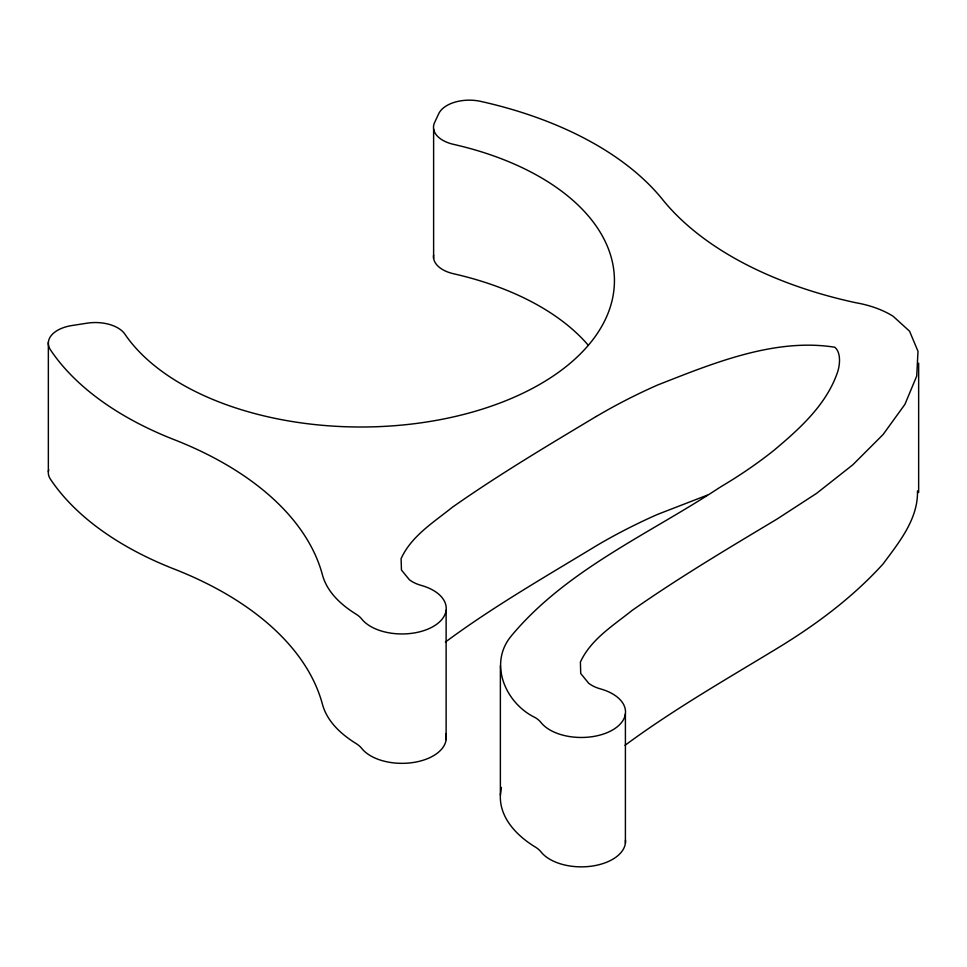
<?xml version="1.0" encoding="UTF-8"?>
<svg xmlns="http://www.w3.org/2000/svg" width="967" height="967" viewBox="0 0 967 967"><rect width="100%" height="100%" fill="white"/><g stroke="black" fill="none" stroke-linecap="round" stroke-linejoin="round"><path stroke-width="1.45" d="M719.557 487.573C648.978 534.159 566.42 569.696 511.35 635.875C488.117 663.604 505.548 703.468 535.428 717.719A31.693 18.3 0 0 1 541.049 722.567A44.252 25.553 0 0 0 612.268 730.158A44.252 25.553 0 0 0 600.471 688.903A31.693 18.3 0 0 1 588.637 683.21L580.72 673.503L580.405 662.044C590.873 639.272 613.138 625.673 631.983 610.515C678.774 577.71 727.921 548.494 776.9 519.146L816.559 493.388L852.797 464.813L883.064 434.558L904.919 404.363L916.716 376.066L917.997 351.299L909.56 331.197L893.085 316.233A83.464 48.193 0 0 0 855.71 302.707A347.286 200.495 0 0 1 662.661 199.637A332.781 192.131 0 0 0 480.744 101.39A31.693 18.3 0 0 0 438.728 113.695L434.582 122.591A31.693 18.3 0 0 0 453.596 144.373A253.547 146.38 0 0 1 540.166 384.129A253.547 146.38 0 0 1 124.888 334.147A31.693 18.3 0 0 0 87.151 323.171L71.763 325.565A31.693 18.3 0 0 0 50.441 349.824A332.781 192.131 0 0 0 173.02 439.199A347.286 200.495 0 0 1 322.482 575.027C327.197 592.348 341.387 605.052 356.146 614.214A31.693 18.3 0 0 1 361.755 619.049A44.252 25.553 0 0 0 432.974 626.64A44.252 25.553 0 0 0 421.177 585.386A31.693 18.3 0 0 1 409.343 579.704L401.45 570.022L401.1 558.612C411.434 535.948 433.567 522.398 452.278 507.312C498.73 474.688 547.54 445.654 596.192 416.475M500.374 665.659L500.374 795.043C499.298 817.937 517.152 836.08 535.428 847.104A31.693 18.3 0 0 1 541.049 851.951A44.252 25.553 0 0 0 591.719 866.13A44.252 25.553 0 0 0 625.468 840.105M917.478 490.885C918.251 519.086 898.935 542.487 883.064 563.954C852.495 597.63 815.834 624.875 777.093 648.422L776.972 648.494C725.661 679.644 673.37 709.597 625.033 745.303M500.374 795.043L501.365 787.404M445.376 642.076C493.339 606.563 545.255 576.815 596.192 545.871A566.408 327.015 0 0 1 657.415 514.456L707.252 495.164M918.65 363.157L918.65 492.541M625.407 713.767L625.407 843.164M446.125 610.262L446.125 739.646M433.615 128.974L433.615 258.358M48.35 342.306L48.35 471.691M445.642 733.639A44.252 25.553 0 0 1 414.928 762.226A44.252 25.553 0 0 1 361.755 748.446A31.693 18.3 0 0 0 356.146 743.599C341.387 734.437 327.197 721.745 322.482 704.423A347.286 200.495 0 0 0 173.02 568.596A332.781 192.131 0 0 1 50.441 479.209A31.693 18.3 0 0 1 48.701 469.757M588.323 345.316A253.547 146.38 0 0 0 453.596 273.758A31.693 18.3 0 0 1 433.615 255.058M720.246 487.114A566.299 326.955 0 0 0 773.818 450.441C799.709 428.732 826.833 404.448 837.797 371.449C840.093 363.955 840.915 352.423 834.835 347.238C774.688 337.652 712.703 363.399 657.439 385.084A566.408 327.015 0 0 0 596.24 416.499"/></g></svg>
